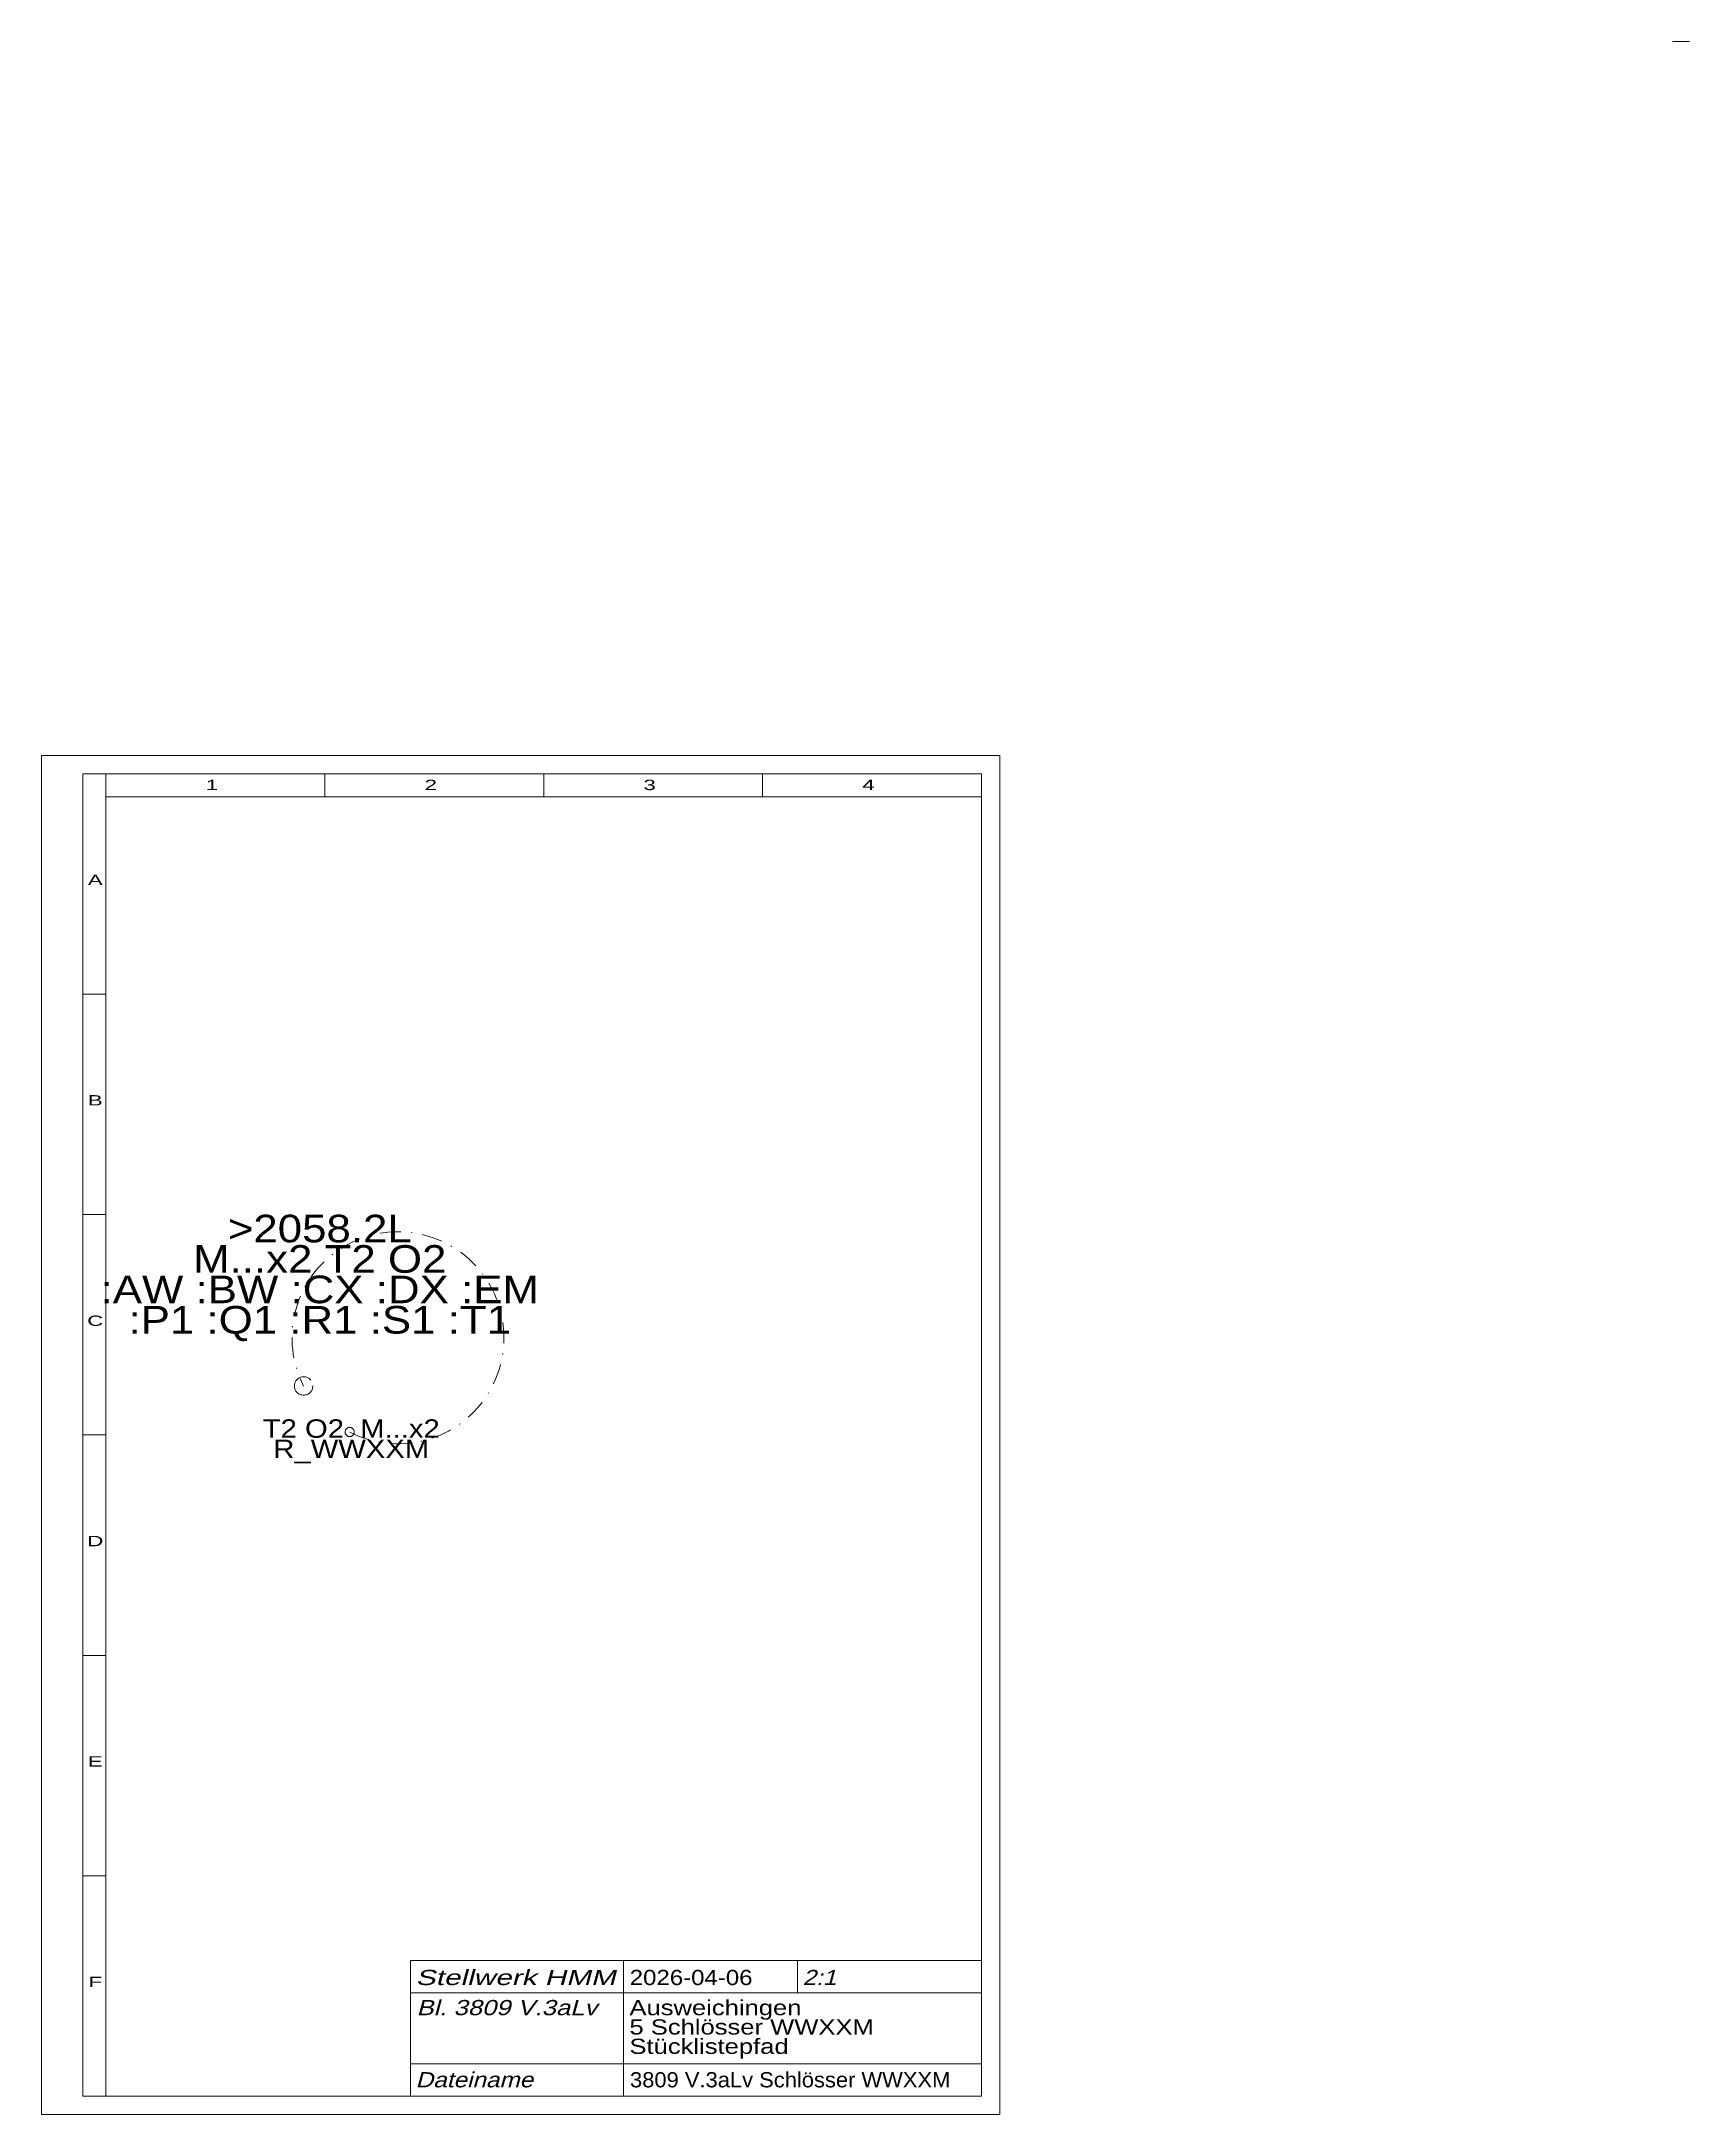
# Model space of a CAD drawing. Extents: x 0 to 179, y 0 to 225.
import ezdxf
from ezdxf.enums import TextEntityAlignment as Align

# ---------------------------------------------------------------- set-up
doc = ezdxf.new("R2010")
doc.units = 0
doc.header["$LTSCALE"] = 4.483751
for name, pattern in [('DASHDOT', [1, 0.5, -0.25, 0, -0.25]), ('HIDDEN', [0.375, 0.25, -0.125]), ('PHANTOM', [2.5, 1.25, -0.25, 0.25, -0.25, 0.25, -0.25])]:
    doc.linetypes.add(name, pattern=pattern)
for name, color, linetype, lineweight in [('3809_3L', 14, 'HIDDEN', 0), ('KONSTRUKTION', 7, 'CONTINUOUS', 0), ('STANDARD', 7, 'CONTINUOUS', 0)]:
    doc.layers.add(name, color=color, linetype=linetype, lineweight=lineweight)
doc.styles.add('Arial', font='arial.ttf')

msp = doc.modelspace()

# ---------------------------------------------------------------- linework, layer by layer
at = {"layer": '3809_3L', "linetype": 'PHANTOM'}
for centre, radius in [((28.95, 79.57), 1), ((33.95, 74.57), 0.5)]:
    msp.add_circle(centre, radius, dxfattribs=at)
at = {"layer": '3809_3L', "linetype": 'DASHDOT'}
msp.add_arc((39.19, 84.8), 11.5, 242.9052, 567.0948, dxfattribs=at)
at = {"layer": 'KONSTRUKTION'}
msp.add_line((179.35, 225.49), (177.51, 225.49), dxfattribs=at)
at = {"layer": 'STANDARD'}
for p, q in [((0.5, 0.5), (0.5, 148)), ((0.5, 148), (104.5, 148)), ((104.5, 148), (104.5, 0.5)), ((5, 2.5), (5, 146)), ((5, 146), (7.5, 146)), ((7.5, 146), (102.5, 146)), ((7.5, 143.5), (7.5, 146)), ((31.25, 146), (31.25, 143.5)), ((55, 146), (55, 143.5)), ((78.75, 146), (78.75, 143.5)), ((102.5, 146), (102.5, 143.5)), ((7.5, 143.5), (102.5, 143.5)), ((7.5, 2.5), (7.5, 143.5)), ((102.5, 143.5), (102.5, 2.5)), ((5, 122.08), (7.5, 122.08)), ((5, 98.17), (7.5, 98.17)), ((102.5, 91.06), (102.5, 2.56)), ((5, 74.25), (7.5, 74.25)), ((5, 50.33), (7.5, 50.33)), ((5, 26.42), (7.5, 26.42)), ((5, 2.5), (7.5, 2.5)), ((102.5, 2.5), (7.5, 2.5)), ((104.5, 0.5), (0.5, 0.5))]:
    msp.add_line(p, q, dxfattribs=at)
at = {"layer": 'STANDARD', "lineweight": 0}
for p, q in [((40.55, 17.2), (102.5, 17.2)), ((40.55, 17.2), (40.55, 2.5)), ((63.65, 17.2), (63.65, 2.5)), ((82.55, 17.2), (82.55, 13.7)), ((40.55, 13.7), (102.5, 13.7)), ((40.55, 6), (102.5, 6))]:
    msp.add_line(p, q, dxfattribs=at)

# ---------------------------------------------------------------- texts
at = {"layer": '3809_3L', "insert": (30.7, 91.29), "char_height": 3, "attachment_point": 5, "line_spacing_factor": 0.66, "style": 'Arial'}
msp.add_mtext('\\W1.135145;>2058.2L\\PM...x2 T2 O2\\P:AW :BW :CX :DX :EM\\P:P1 :Q1 :R1 :S1 :T1', dxfattribs=at)
at = {"layer": '3809_3L', "linetype": 'PHANTOM', "insert": (34.12, 73.56), "char_height": 2, "attachment_point": 5, "line_spacing_factor": 0.66, "style": 'Arial'}
msp.add_mtext('\\W1.135068;T2 O2  M...x2\\PR_WWXXM\\P', dxfattribs=at)
at = {"layer": 'STANDARD', "style": 'Arial'}
for s, width, p in [('1', 1.547923, (19, 145.36)), ('2', 1.547922, (42.75, 145.36)), ('3', 1.547923, (66.5, 145.36)), ('4', 1.547923, (90.25, 145.36)), ('A', 1.547987, (6.34, 135.05)), ('B', 1.547987, (6.34, 111.13)), ('C', 1.548103, (6.34, 87.21)), ('D', 1.548104, (6.34, 63.3)), ('E', 1.547987, (6.34, 39.38)), ('F', 1.547769, (6.34, 15.46))]:
    msp.add_text(s, height=1.12, dxfattribs=dict(at, width=width)).set_placement(p, align=Align.TOP_CENTER)
at = {"layer": 'STANDARD', "style": 'Arial', "oblique": 15}
for s, width, p in [('Stellwerk HMM', 1.400444, (41.1, 16.2)), ('2:1', 1.143753, (83.1, 16.2)), ('Bl. 3809 V.3aLv', 1.20383, (41.21, 12.93)), ('Dateiname', 1.143709, (41.1, 5.1))]:
    msp.add_text(s, height=1.65, dxfattribs=dict(at, width=width)).set_placement(p, align=Align.TOP_LEFT)
at = {"layer": 'STANDARD', "style": 'Arial'}
for s, width, p in [('2026-04-06', 1.130203, (64.34, 16.2)), ('3809 V.3aLv Schlösser WWXXM', 1.031858, (64.37, 5.1))]:
    msp.add_text(s, height=1.65, dxfattribs=dict(at, width=width)).set_placement(p, align=Align.TOP_LEFT)
at = {"layer": 'STANDARD', "insert": (64.31, 12.93), "char_height": 1.65, "attachment_point": 1, "line_spacing_factor": 0.763636, "style": 'Arial'}
msp.add_mtext('\\W1.203785;Ausweichingen\\P5 Schlösser WWXXM\\PStücklistepfad\\P', dxfattribs=at)

doc.saveas('drawing.dxf')
